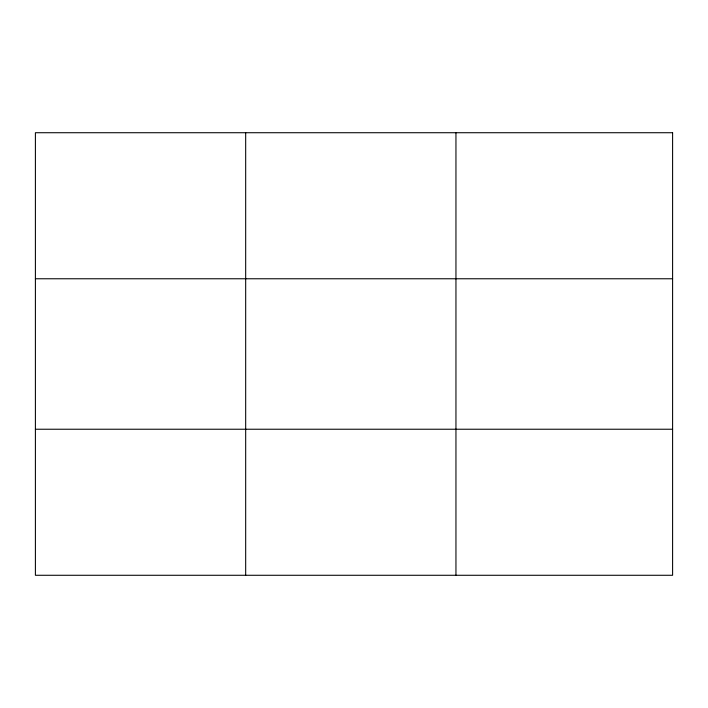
<?xml version="1.0" encoding="UTF-8"?>
<svg xmlns="http://www.w3.org/2000/svg" width="708" height="708" viewBox="0 0 708 708"><rect width="100%" height="100%" fill="white"/><g stroke="black" fill="none" stroke-linecap="round" stroke-linejoin="round"><path stroke-width="1.06" d="M245.676 132.723L245.676 575.277M455.952 132.723L455.952 575.277M35.4 278.766L672.6 278.766M35.4 429.234L672.6 429.234M672.6 132.723L672.6 575.277L35.4 575.277L35.4 132.723L672.6 132.723"/></g></svg>
